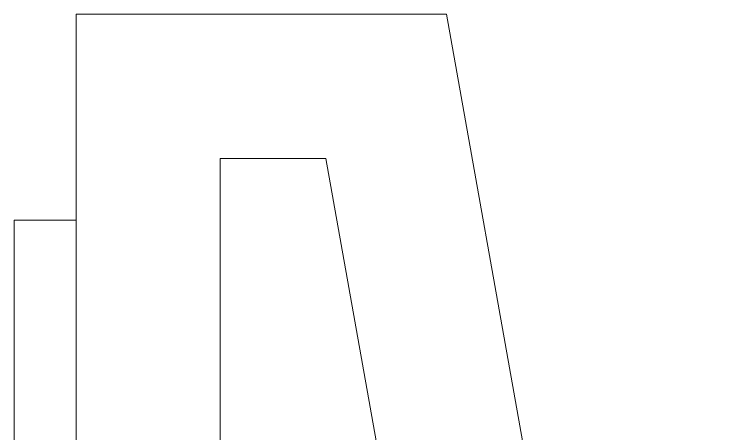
# Model space of a CAD drawing. Header units: inches. Extents: x 1 to 4284, y -575 to 745.
# Drawn here: x 1702.49 to 1719.82, y 493.66 to 503.85 of the extents above; entities that cross this region are included whole.
import ezdxf

# ---------------------------------------------------------------- set-up
doc = ezdxf.new("R2010")
doc.units = ezdxf.units.IN
doc.header["$MEASUREMENT"] = 0
doc.layers.add('I-WALL', color=2, linetype='Continuous', lineweight=13)
doc.layers.add('Q-CASE', color=31, linetype='Continuous', lineweight=9)

# ---------------------------------------------------------------- blocks, each defined once
blk = doc.blocks.new('Counter Top _No Backsplash_ - Standard Counter Top-2543355-New Construction - Tel_Data_Elec Plan')
at = {"layer": 'Q-CASE', "lineweight": 13}
for p, q in [((-47.262, 0), (-47.262, -32.25)), ((-45.762, 0), (-45.762, -32.25)), ((-47.262, -32.25), (-45.762, -32.25))]:
    blk.add_line(p, q, dxfattribs=at)

msp = doc.modelspace()

# ---------------------------------------------------------------- linework, layer by layer
at = {"layer": 'I-WALL', "color": 250, "lineweight": 20}
for p, q in [((1712.984, 503.845), (1703.985, 503.845)), ((1703.985, 503.845), (1703.985, 466.595)), ((1719.817, 465.535), (1712.984, 503.845)), ((1707.485, 500.345), (1710.053, 500.345)), ((1707.485, 466.595), (1707.485, 500.345)), ((1710.053, 500.345), (1716.372, 464.921))]:
    msp.add_line(p, q, dxfattribs=at)

# ---------------------------------------------------------------- block references
at = {"layer": 'Q-CASE', "lineweight": 13, "rotation": 180}
msp.add_blockref('Counter Top _No Backsplash_ - Standard Counter Top-2543355-New Construction - Tel_Data_Elec Plan', (1656.723, 466.595), dxfattribs=at)

doc.saveas('drawing.dxf')
